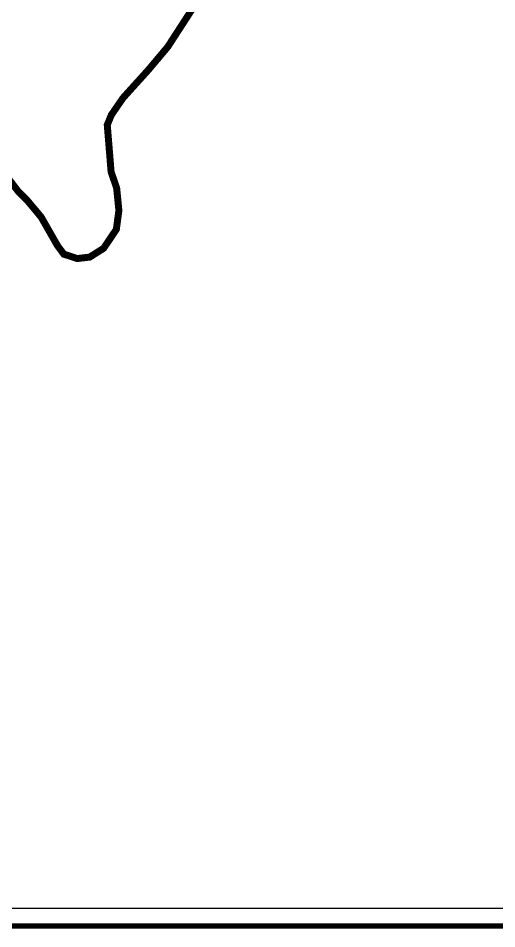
# Model space of a CAD drawing. Header units: millimetres. Extents: x 1745962 to 1749233, y 4525379 to 4529927.
# Drawn here: x 1747256 to 1747530, y 4525379 to 4525901 of the extents above; entities that cross this region are included whole.
import ezdxf

# ---------------------------------------------------------------- set-up
doc = ezdxf.new("R2010")
doc.units = ezdxf.units.MM
doc.header["$LTSCALE"] = 10
doc.header["$MEASUREMENT"] = 0
for name, color, linetype in [('LEGEND', 7, 'Continuous'), ('WATER', 5, 'Continuous'), ('ZONING_ZONES', 140, 'Continuous')]:
    doc.layers.add(name, color=color, linetype=linetype)

msp = doc.modelspace()

# ---------------------------------------------------------------- linework, layer by layer
at = {"layer": 'LEGEND'}
msp.add_line((1749203.08, 4525390.34), (1745973.94, 4525390.05), dxfattribs=at)
at = {"layer": 'LEGEND', "const_width": 3}
msp.add_lwpolyline([(1749213.08, 4525380.34), (1745963.94, 4525380.05), (1745963.94, 4529879.67), (1749213.39, 4529879.66)], close=True, dxfattribs=at)
at = {"layer": 'WATER'}
for points in [[(1747339.64, 4525882), (1747340.31, 4525882.76), (1747340.97, 4525883.5), (1747341.65, 4525884.24), (1747342.32, 4525884.97), (1747343, 4525885.71), (1747343.61, 4525886.51), (1747344.15, 4525887.35), (1747344.67, 4525888.2), (1747345.17, 4525889.06), (1747345.67, 4525889.93), (1747346.17, 4525890.81), (1747346.65, 4525891.68), (1747347.11, 4525892.57), (1747347.57, 4525893.45), (1747348.04, 4525894.34), (1747348.5, 4525895.22), (1747349, 4525896.08), (1747349.52, 4525896.94), (1747350.05, 4525897.79), (1747350.57, 4525898.64), (1747351.12, 4525899.48), (1747351.7, 4525900.29), (1747352.3, 4525901.09)], [(1747311.8, 4525805.35), (1747311.68, 4525805.57), (1747311.56, 4525805.78), (1747311.43, 4525806), (1747311.32, 4525806.23), (1747311.19, 4525806.44), (1747311.09, 4525806.66), (1747310.98, 4525806.89), (1747310.87, 4525807.12), (1747310.76, 4525807.34), (1747310.66, 4525807.57), (1747310.55, 4525807.79), (1747310.46, 4525808.03), (1747310.39, 4525808.27), (1747310.32, 4525808.5), (1747310.25, 4525808.75), (1747310.18, 4525808.99), (1747310.11, 4525809.23), (1747310.04, 4525809.47), (1747309.98, 4525809.71), (1747309.91, 4525809.95), (1747309.85, 4525810.19), (1747309.77, 4525810.43), (1747309.71, 4525810.67), (1747309.64, 4525810.91), (1747309.58, 4525811.15), (1747309.52, 4525811.4), (1747309.45, 4525811.64), (1747309.39, 4525811.88), (1747309.33, 4525812.12), (1747309.27, 4525812.37), (1747309.2, 4525812.61), (1747309.15, 4525812.86), (1747309.11, 4525813.1), (1747309.07, 4525813.34), (1747309.03, 4525813.6), (1747309, 4525813.84), (1747308.98, 4525814.09), (1747308.98, 4525814.34), (1747308.97, 4525814.59), (1747308.97, 4525814.84), (1747308.96, 4525815.09), (1747308.95, 4525815.34), (1747308.95, 4525815.59), (1747308.94, 4525815.84), (1747308.93, 4525816.09), (1747308.92, 4525816.34), (1747308.91, 4525816.59), (1747308.9, 4525816.84), (1747308.89, 4525817.09), (1747308.88, 4525817.34), (1747308.88, 4525817.59), (1747308.87, 4525817.84), (1747308.86, 4525818.09), (1747308.86, 4525818.34), (1747308.85, 4525818.59), (1747308.85, 4525818.85), (1747308.84, 4525819.09), (1747308.81, 4525819.34), (1747308.78, 4525819.59), (1747308.77, 4525819.83), (1747308.74, 4525820.08), (1747308.71, 4525820.33), (1747308.69, 4525820.58), (1747308.67, 4525820.83), (1747308.64, 4525821.08), (1747308.61, 4525821.33), (1747308.59, 4525821.58), (1747308.56, 4525821.83), (1747308.53, 4525822.07), (1747308.5, 4525822.32), (1747308.48, 4525822.57), (1747308.44, 4525822.82), (1747308.4, 4525823.06), (1747308.34, 4525823.31), (1747308.28, 4525823.55), (1747308.22, 4525823.8), (1747308.17, 4525824.04), (1747308.11, 4525824.28), (1747308.05, 4525824.53), (1747307.99, 4525824.76), (1747307.95, 4525825.01), (1747307.9, 4525825.26), (1747307.87, 4525825.51), (1747307.85, 4525825.75), (1747307.82, 4525826), (1747307.8, 4525826.25), (1747307.78, 4525826.5), (1747307.75, 4525826.76), (1747307.73, 4525827), (1747307.71, 4525827.25), (1747307.68, 4525827.5), (1747307.65, 4525827.75), (1747307.62, 4525827.99), (1747307.6, 4525828.24), (1747307.57, 4525828.49), (1747307.54, 4525828.74), (1747307.51, 4525828.99), (1747307.49, 4525829.24), (1747307.46, 4525829.49), (1747307.43, 4525829.73), (1747307.42, 4525829.98), (1747307.39, 4525830.23), (1747307.36, 4525830.48), (1747307.33, 4525830.73), (1747307.32, 4525830.98), (1747307.29, 4525831.22), (1747307.26, 4525831.47), (1747307.24, 4525831.72), (1747307.22, 4525831.97), (1747307.2, 4525832.23), (1747307.18, 4525832.47), (1747307.17, 4525832.73), (1747307.16, 4525832.97), (1747307.16, 4525833.22), (1747307.14, 4525833.47), (1747307.13, 4525833.72), (1747307.11, 4525833.97), (1747307.11, 4525834.22), (1747307.09, 4525834.47), (1747307.09, 4525834.72), (1747307.08, 4525834.97), (1747307.07, 4525835.22), (1747307.08, 4525835.47), (1747307.07, 4525835.72), (1747307.07, 4525835.97), (1747307.07, 4525836.21), (1747307.06, 4525836.47), (1747307.06, 4525836.72), (1747307.05, 4525836.97), (1747307.04, 4525837.22), (1747307.05, 4525837.47), (1747307.04, 4525837.72), (1747307.04, 4525837.97), (1747307.03, 4525838.23), (1747307.02, 4525838.47), (1747307.02, 4525838.72), (1747307.01, 4525838.97), (1747307.02, 4525839.21), (1747307.01, 4525839.47), (1747307.01, 4525839.72), (1747307.01, 4525839.97), (1747307.02, 4525840.22), (1747307.04, 4525840.47), (1747307.07, 4525840.72), (1747307.18, 4525840.95), (1747307.29, 4525841.17), (1747307.39, 4525841.4), (1747307.5, 4525841.62), (1747307.59, 4525841.85), (1747307.69, 4525842.08), (1747307.78, 4525842.32), (1747307.89, 4525842.54), (1747308.01, 4525842.76), (1747308.14, 4525842.97), (1747308.29, 4525843.18), (1747308.42, 4525843.39), (1747308.55, 4525843.61), (1747308.64, 4525843.84), (1747308.74, 4525844.06), (1747308.84, 4525844.29), (1747308.96, 4525844.52), (1747309.07, 4525844.73), (1747309.21, 4525844.95), (1747309.32, 4525845.17), (1747309.45, 4525845.39), (1747309.54, 4525845.62), (1747309.64, 4525845.84), (1747309.73, 4525846.08), (1747309.84, 4525846.31), (1747309.93, 4525846.54), (1747310, 4525846.78), (1747310.09, 4525847.02), (1747310.18, 4525847.25), (1747310.28, 4525847.48), (1747310.39, 4525847.7), (1747310.55, 4525847.9), (1747310.7, 4525848.09), (1747310.85, 4525848.3), (1747310.98, 4525848.51), (1747311.13, 4525848.71), (1747311.28, 4525848.91), (1747311.44, 4525849.1), (1747311.62, 4525849.27), (1747311.79, 4525849.45), (1747311.95, 4525849.64), (1747312.11, 4525849.84), (1747312.26, 4525850.04), (1747312.42, 4525850.23), (1747312.58, 4525850.42), (1747312.74, 4525850.61), (1747312.9, 4525850.81), (1747313.06, 4525851), (1747313.22, 4525851.19), (1747313.36, 4525851.4), (1747313.51, 4525851.6), (1747313.66, 4525851.8), (1747313.8, 4525852.01), (1747313.94, 4525852.22), (1747314.1, 4525852.41), (1747314.25, 4525852.61), (1747314.41, 4525852.8), (1747314.56, 4525853), (1747314.72, 4525853.19), (1747314.87, 4525853.39), (1747315.03, 4525853.59), (1747315.18, 4525853.78), (1747315.33, 4525853.98), (1747315.49, 4525854.19), (1747315.63, 4525854.38), (1747315.78, 4525854.59), (1747315.93, 4525854.79), (1747316.07, 4525854.99), (1747316.23, 4525855.19), (1747316.38, 4525855.38), (1747316.55, 4525855.57), (1747316.71, 4525855.76), (1747316.87, 4525855.95), (1747317.04, 4525856.13), (1747317.21, 4525856.32), (1747317.37, 4525856.51), (1747317.53, 4525856.7), (1747317.7, 4525856.89), (1747317.87, 4525857.07), (1747318.03, 4525857.26), (1747318.2, 4525857.44), (1747318.38, 4525857.62), (1747318.55, 4525857.8), (1747318.72, 4525857.99), (1747318.89, 4525858.17), (1747319.06, 4525858.35), (1747319.23, 4525858.53), (1747319.4, 4525858.72), (1747319.57, 4525858.91), (1747319.73, 4525859.1), (1747319.9, 4525859.29), (1747320.06, 4525859.47), (1747320.22, 4525859.66), (1747320.39, 4525859.85), (1747320.54, 4525860.05), (1747320.71, 4525860.24), (1747320.86, 4525860.43), (1747321.01, 4525860.63), (1747321.18, 4525860.82), (1747321.33, 4525861.01), (1747321.49, 4525861.21), (1747321.64, 4525861.41), (1747321.79, 4525861.61), (1747321.95, 4525861.8), (1747322.1, 4525862), (1747322.26, 4525862.2), (1747322.4, 4525862.4), (1747322.56, 4525862.6), (1747322.71, 4525862.79), (1747322.87, 4525862.98), (1747323.02, 4525863.19), (1747323.18, 4525863.38), (1747323.33, 4525863.57), (1747323.49, 4525863.77), (1747323.65, 4525863.96), (1747323.82, 4525864.14), (1747324, 4525864.32), (1747324.18, 4525864.5), (1747324.35, 4525864.68), (1747324.53, 4525864.86), (1747324.7, 4525865.03), (1747324.88, 4525865.21), (1747325.05, 4525865.39), (1747325.23, 4525865.57), (1747325.42, 4525865.73), (1747325.6, 4525865.89), (1747325.8, 4525866.05), (1747325.99, 4525866.22), (1747326.17, 4525866.39), (1747326.37, 4525866.54), (1747326.56, 4525866.71), (1747326.74, 4525866.87), (1747326.93, 4525867.04), (1747327.12, 4525867.2), (1747327.31, 4525867.36), (1747327.49, 4525867.54), (1747327.67, 4525867.7), (1747327.86, 4525867.87), (1747328.04, 4525868.05), (1747328.21, 4525868.22), (1747328.38, 4525868.41), (1747328.55, 4525868.6), (1747328.71, 4525868.78), (1747328.88, 4525868.97), (1747329.05, 4525869.16), (1747329.22, 4525869.35), (1747329.38, 4525869.53), (1747329.54, 4525869.72), (1747329.7, 4525869.92), (1747329.85, 4525870.11), (1747330, 4525870.32), (1747330.15, 4525870.51), (1747330.29, 4525870.72), (1747330.45, 4525870.92), (1747330.6, 4525871.12), (1747330.74, 4525871.32), (1747330.88, 4525871.53), (1747331.02, 4525871.74), (1747331.16, 4525871.95), (1747331.3, 4525872.16), (1747331.43, 4525872.36), (1747331.57, 4525872.57), (1747331.71, 4525872.78), (1747331.86, 4525872.99), (1747332, 4525873.18), (1747332.17, 4525873.37), (1747332.33, 4525873.56), (1747332.5, 4525873.75), (1747332.67, 4525873.93), (1747332.84, 4525874.11), (1747333.02, 4525874.29), (1747333.19, 4525874.47), (1747333.36, 4525874.66), (1747333.54, 4525874.83), (1747333.72, 4525875.01), (1747333.9, 4525875.17), (1747334.08, 4525875.35), (1747334.24, 4525875.54), (1747334.4, 4525875.73), (1747334.58, 4525875.91), (1747334.74, 4525876.1), (1747334.9, 4525876.28), (1747335.07, 4525876.47), (1747335.23, 4525876.66), (1747335.39, 4525876.85), (1747335.56, 4525877.04), (1747335.71, 4525877.24), (1747335.88, 4525877.44), (1747336.03, 4525877.63), (1747336.19, 4525877.82), (1747336.35, 4525878.01), (1747336.51, 4525878.2), (1747336.67, 4525878.39), (1747336.84, 4525878.58), (1747337, 4525878.77), (1747337.17, 4525878.96), (1747337.33, 4525879.15), (1747337.49, 4525879.33), (1747337.66, 4525879.53), (1747337.81, 4525879.72), (1747337.97, 4525879.92), (1747338.12, 4525880.11), (1747338.28, 4525880.31), (1747338.42, 4525880.51), (1747338.58, 4525880.71), (1747338.73, 4525880.9), (1747338.9, 4525881.09), (1747339.05, 4525881.29), (1747339.21, 4525881.48), (1747339.37, 4525881.68), (1747339.64, 4525882)], [(1747268.98, 4525786.92), (1747269.11, 4525786.71), (1747269.26, 4525786.51), (1747269.4, 4525786.3), (1747269.54, 4525786.1), (1747269.67, 4525785.89), (1747269.8, 4525785.67), (1747269.95, 4525785.46), (1747270.08, 4525785.26), (1747270.23, 4525785.05), (1747270.36, 4525784.84), (1747270.5, 4525784.63), (1747270.63, 4525784.42), (1747270.76, 4525784.2), (1747270.88, 4525783.99), (1747271, 4525783.77), (1747271.12, 4525783.54), (1747271.24, 4525783.33), (1747271.37, 4525783.11), (1747271.49, 4525782.9), (1747271.61, 4525782.67), (1747271.73, 4525782.46), (1747271.85, 4525782.24), (1747271.97, 4525782.02), (1747272.06, 4525781.79), (1747272.16, 4525781.56), (1747272.24, 4525781.32), (1747272.33, 4525781.09), (1747272.41, 4525780.85), (1747272.51, 4525780.62), (1747272.61, 4525780.39), (1747272.73, 4525780.17), (1747272.86, 4525779.96), (1747272.99, 4525779.74), (1747273.11, 4525779.51), (1747273.22, 4525779.3), (1747273.34, 4525779.08), (1747273.46, 4525778.85), (1747273.55, 4525778.62), (1747273.64, 4525778.4), (1747273.73, 4525778.16), (1747273.83, 4525777.93), (1747273.91, 4525777.69), (1747274.01, 4525777.47), (1747274.1, 4525777.23), (1747274.19, 4525777), (1747274.28, 4525776.76), (1747274.38, 4525776.53), (1747274.48, 4525776.3), (1747274.57, 4525776.07), (1747274.67, 4525775.84), (1747274.76, 4525775.61), (1747274.86, 4525775.38), (1747274.98, 4525775.16), (1747275.1, 4525774.94), (1747275.23, 4525774.73), (1747275.37, 4525774.52), (1747275.51, 4525774.32), (1747275.67, 4525774.12), (1747275.83, 4525773.94), (1747275.99, 4525773.74), (1747276.14, 4525773.54), (1747276.29, 4525773.33), (1747276.43, 4525773.13), (1747276.58, 4525772.93), (1747276.71, 4525772.72), (1747276.86, 4525772.51), (1747276.99, 4525772.31), (1747277.13, 4525772.1), (1747277.27, 4525771.89), (1747277.41, 4525771.68), (1747277.54, 4525771.47), (1747277.68, 4525771.26), (1747277.83, 4525771.06), (1747277.99, 4525770.87), (1747278.15, 4525770.68), (1747278.31, 4525770.48), (1747278.48, 4525770.3), (1747278.63, 4525770.1), (1747278.78, 4525769.91), (1747278.94, 4525769.7), (1747279.09, 4525769.5), (1747279.23, 4525769.3), (1747279.38, 4525769.1), (1747279.53, 4525768.89), (1747279.66, 4525768.68), (1747279.76, 4525768.46), (1747279.85, 4525768.22), (1747279.93, 4525767.98), (1747280.01, 4525767.75), (1747280.1, 4525767.51), (1747280.2, 4525767.29), (1747280.33, 4525767.07), (1747280.49, 4525766.88), (1747280.65, 4525766.69), (1747280.82, 4525766.5), (1747281, 4525766.33), (1747281.2, 4525766.18), (1747281.39, 4525766.01), (1747281.58, 4525765.85), (1747281.77, 4525765.69), (1747281.96, 4525765.52), (1747282.15, 4525765.36), (1747282.34, 4525765.2), (1747282.54, 4525765.06), (1747282.74, 4525764.9), (1747282.94, 4525764.75), (1747283.15, 4525764.61), (1747283.35, 4525764.47), (1747283.56, 4525764.33), (1747283.78, 4525764.21), (1747284, 4525764.09), (1747284.22, 4525763.98), (1747284.45, 4525763.88), (1747284.68, 4525763.78), (1747284.91, 4525763.67), (1747285.15, 4525763.59), (1747285.38, 4525763.5), (1747285.62, 4525763.43), (1747285.86, 4525763.37), (1747286.11, 4525763.32), (1747286.35, 4525763.28), (1747286.6, 4525763.23), (1747286.84, 4525763.18), (1747287.09, 4525763.13), (1747287.34, 4525763.1), (1747287.58, 4525763.05), (1747287.83, 4525763.02), (1747288.08, 4525762.98), (1747288.32, 4525762.96), (1747288.58, 4525762.93), (1747288.82, 4525762.91), (1747289.08, 4525762.89), (1747289.32, 4525762.87), (1747289.57, 4525762.86), (1747289.82, 4525762.86), (1747290.07, 4525762.87), (1747290.32, 4525762.86), (1747290.58, 4525762.87), (1747290.82, 4525762.86), (1747291.07, 4525762.87), (1747291.32, 4525762.87), (1747291.57, 4525762.87), (1747291.82, 4525762.88), (1747292.07, 4525762.87), (1747292.32, 4525762.88), (1747292.57, 4525762.89), (1747292.82, 4525762.89), (1747293.07, 4525762.9), (1747293.32, 4525762.93), (1747293.57, 4525762.95), (1747293.82, 4525762.98), (1747294.06, 4525763.03), (1747294.31, 4525763.08), (1747294.55, 4525763.13), (1747294.79, 4525763.19), (1747295.04, 4525763.24), (1747295.28, 4525763.29), (1747295.53, 4525763.35), (1747295.77, 4525763.41), (1747296.02, 4525763.46), (1747296.26, 4525763.52), (1747296.49, 4525763.58), (1747296.74, 4525763.64), (1747296.98, 4525763.7), (1747297.22, 4525763.77), (1747297.47, 4525763.82), (1747297.71, 4525763.91), (1747297.94, 4525763.99), (1747298.18, 4525764.08), (1747298.41, 4525764.17), (1747298.64, 4525764.28), (1747298.85, 4525764.4), (1747299.07, 4525764.52), (1747299.29, 4525764.65), (1747299.51, 4525764.76), (1747299.73, 4525764.88), (1747299.95, 4525765), (1747300.17, 4525765.12), (1747300.38, 4525765.24), (1747300.6, 4525765.37), (1747300.82, 4525765.5), (1747301.03, 4525765.63), (1747301.23, 4525765.77), (1747301.45, 4525765.91), (1747301.66, 4525766.04), (1747301.86, 4525766.19), (1747302.06, 4525766.34), (1747302.26, 4525766.48), (1747302.46, 4525766.64), (1747302.65, 4525766.8), (1747302.84, 4525766.95), (1747303.03, 4525767.11), (1747303.23, 4525767.27), (1747303.43, 4525767.43), (1747303.62, 4525767.59), (1747303.81, 4525767.75), (1747304, 4525767.91), (1747304.18, 4525768.08), (1747304.37, 4525768.25), (1747304.56, 4525768.41), (1747304.74, 4525768.58), (1747304.93, 4525768.75), (1747305.1, 4525768.92), (1747305.29, 4525769.09), (1747305.47, 4525769.27), (1747305.65, 4525769.44), (1747305.83, 4525769.61), (1747306.01, 4525769.79), (1747306.19, 4525769.96), (1747306.36, 4525770.14), (1747306.54, 4525770.32), (1747306.71, 4525770.49), (1747306.9, 4525770.68), (1747307.07, 4525770.86), (1747307.25, 4525771.03), (1747307.43, 4525771.2), (1747307.6, 4525771.37), (1747307.79, 4525771.54), (1747307.97, 4525771.72), (1747308.15, 4525771.89), (1747308.33, 4525772.06), (1747308.51, 4525772.24), (1747308.68, 4525772.43), (1747308.82, 4525772.63), (1747308.95, 4525772.85), (1747309.09, 4525773.05), (1747309.23, 4525773.26), (1747309.36, 4525773.47), (1747309.49, 4525773.68), (1747309.62, 4525773.89), (1747309.75, 4525774.11), (1747309.88, 4525774.33), (1747310, 4525774.54), (1747310.12, 4525774.76), (1747310.24, 4525774.99), (1747310.34, 4525775.21), (1747310.46, 4525775.44), (1747310.58, 4525775.65), (1747310.69, 4525775.88), (1747310.8, 4525776.1), (1747310.9, 4525776.32), (1747311.01, 4525776.55), (1747311.12, 4525776.78), (1747311.22, 4525777.01), (1747311.32, 4525777.24), (1747311.41, 4525777.47), (1747311.51, 4525777.71), (1747311.6, 4525777.93), (1747311.69, 4525778.16), (1747311.77, 4525778.4), (1747311.86, 4525778.63), (1747311.94, 4525778.87), (1747312.03, 4525779.11), (1747312.11, 4525779.34), (1747312.2, 4525779.57), (1747312.3, 4525779.81), (1747312.4, 4525780.04), (1747312.49, 4525780.27), (1747312.59, 4525780.5), (1747312.69, 4525780.73), (1747312.78, 4525780.97), (1747312.87, 4525781.2), (1747312.94, 4525781.44), (1747313, 4525781.68), (1747313.07, 4525781.91), (1747313.12, 4525782.16), (1747313.18, 4525782.4), (1747313.25, 4525782.64), (1747313.3, 4525782.89), (1747313.36, 4525783.13), (1747313.41, 4525783.38), (1747313.44, 4525783.63), (1747313.46, 4525783.87), (1747313.5, 4525784.12), (1747313.52, 4525784.37), (1747313.54, 4525784.62), (1747313.56, 4525784.87), (1747313.59, 4525785.12), (1747313.6, 4525785.37), (1747313.63, 4525785.61), (1747313.64, 4525785.87), (1747313.66, 4525786.12), (1747313.67, 4525786.36), (1747313.69, 4525786.61), (1747313.69, 4525786.87), (1747313.7, 4525787.12), (1747313.7, 4525787.37), (1747313.71, 4525787.62), (1747313.71, 4525787.87), (1747313.71, 4525788.11), (1747313.71, 4525788.36), (1747313.7, 4525788.62), (1747313.7, 4525788.87), (1747313.69, 4525789.11), (1747313.68, 4525789.37), (1747313.68, 4525789.62), (1747313.67, 4525789.87), (1747313.67, 4525790.11), (1747313.67, 4525790.36), (1747313.66, 4525790.62), (1747313.66, 4525790.87), (1747313.66, 4525791.11), (1747313.65, 4525791.36), (1747313.65, 4525791.62), (1747313.64, 4525791.87), (1747313.65, 4525792.11), (1747313.64, 4525792.36), (1747313.63, 4525792.62), (1747313.63, 4525792.87), (1747313.62, 4525793.11), (1747313.62, 4525793.37), (1747313.62, 4525793.62), (1747313.62, 4525793.87), (1747313.61, 4525794.11), (1747313.59, 4525794.37), (1747313.58, 4525794.61), (1747313.57, 4525794.87), (1747313.56, 4525795.11), (1747313.55, 4525795.37), (1747313.53, 4525795.61), (1747313.5, 4525795.86), (1747313.48, 4525796.11), (1747313.47, 4525796.36), (1747313.43, 4525796.61), (1747313.39, 4525796.85), (1747313.35, 4525797.1), (1747313.32, 4525797.35), (1747313.28, 4525797.6), (1747313.24, 4525797.85), (1747313.21, 4525798.09), (1747313.17, 4525798.34), (1747313.14, 4525798.59), (1747313.11, 4525798.83), (1747313.08, 4525799.08), (1747313.05, 4525799.33), (1747313.02, 4525799.58), (1747313, 4525799.83), (1747312.97, 4525800.08), (1747312.93, 4525800.32), (1747312.9, 4525800.57), (1747312.86, 4525800.82), (1747312.84, 4525801.07), (1747312.8, 4525801.32), (1747312.77, 4525801.57), (1747312.72, 4525801.81), (1747312.67, 4525802.06), (1747312.6, 4525802.3), (1747312.54, 4525802.54), (1747312.49, 4525802.78), (1747312.44, 4525803.03), (1747312.39, 4525803.27), (1747312.34, 4525803.52), (1747312.29, 4525803.76), (1747312.23, 4525804.01), (1747312.17, 4525804.24), (1747312.1, 4525804.49), (1747312.02, 4525804.73), (1747311.95, 4525804.97), (1747311.8, 4525805.35)], [(1747268.98, 4525786.92), (1747268.83, 4525787.13), (1747268.7, 4525787.33), (1747268.55, 4525787.55), (1747268.42, 4525787.76), (1747268.28, 4525787.96), (1747268.14, 4525788.17), (1747268.01, 4525788.38), (1747267.86, 4525788.58), (1747267.72, 4525788.79), (1747267.58, 4525789), (1747267.44, 4525789.2), (1747267.3, 4525789.41), (1747267.17, 4525789.62), (1747267.02, 4525789.82), (1747266.89, 4525790.03), (1747266.74, 4525790.24), (1747266.6, 4525790.45), (1747266.45, 4525790.65), (1747266.3, 4525790.85), (1747266.16, 4525791.06), (1747266.01, 4525791.26), (1747265.86, 4525791.45), (1747265.71, 4525791.65), (1747265.57, 4525791.86), (1747265.41, 4525792.05), (1747265.26, 4525792.24), (1747265.1, 4525792.45), (1747264.94, 4525792.65), (1747264.79, 4525792.84), (1747264.64, 4525793.04), (1747264.47, 4525793.22), (1747264.3, 4525793.41), (1747264.14, 4525793.59), (1747263.96, 4525793.77), (1747263.79, 4525793.96), (1747263.62, 4525794.14), (1747263.44, 4525794.32), (1747263.28, 4525794.49), (1747263.1, 4525794.67), (1747262.93, 4525794.85), (1747262.74, 4525795.03), (1747262.55, 4525795.19), (1747262.36, 4525795.34), (1747262.15, 4525795.5), (1747261.96, 4525795.66), (1747261.77, 4525795.81), (1747261.58, 4525795.97), (1747261.39, 4525796.13), (1747261.2, 4525796.29), (1747261.01, 4525796.46), (1747260.82, 4525796.62), (1747260.63, 4525796.78), (1747260.43, 4525796.94), (1747260.23, 4525797.09), (1747260.03, 4525797.24), (1747259.81, 4525797.37), (1747259.6, 4525797.5), (1747259.39, 4525797.63), (1747259.18, 4525797.77), (1747258.98, 4525797.91), (1747258.77, 4525798.05), (1747258.56, 4525798.2), (1747258.37, 4525798.34), (1747258.18, 4525798.51), (1747258, 4525798.69), (1747257.84, 4525798.88), (1747257.68, 4525799.08), (1747257.53, 4525799.27), (1747257.38, 4525799.47), (1747257.22, 4525799.66), (1747257.07, 4525799.87), (1747256.94, 4525800.07), (1747256.79, 4525800.28), (1747256.65, 4525800.49), (1747256.51, 4525800.69), (1747256.37, 4525800.9), (1747256.23, 4525801.1), (1747256.09, 4525801.31), (1747255.96, 4525801.53)]]:
    msp.add_lwpolyline(points, dxfattribs=at)
at = {"layer": 'ZONING_ZONES', "linetype": 'Continuous', "const_width": 4}
msp.add_lwpolyline([(1747358.43, 4525910.15), (1747341.65, 4525884.24), (1747330.45, 4525870.92), (1747316.07, 4525854.99), (1747309.32, 4525845.17), (1747307.01, 4525839.47), (1747309.2, 4525812.61), (1747312.39, 4525803.27), (1747313.67, 4525790.36), (1747312.2, 4525779.57), (1747304.93, 4525768.75), (1747296.98, 4525763.7), (1747289.82, 4525762.86), (1747282.15, 4525765.36), (1747278.48, 4525770.3), (1747269.11, 4525786.71), (1747260.82, 4525796.62), (1747256.23, 4525801.1), (1747249.86, 4525809.37)], dxfattribs=at)

doc.saveas('drawing.dxf')
